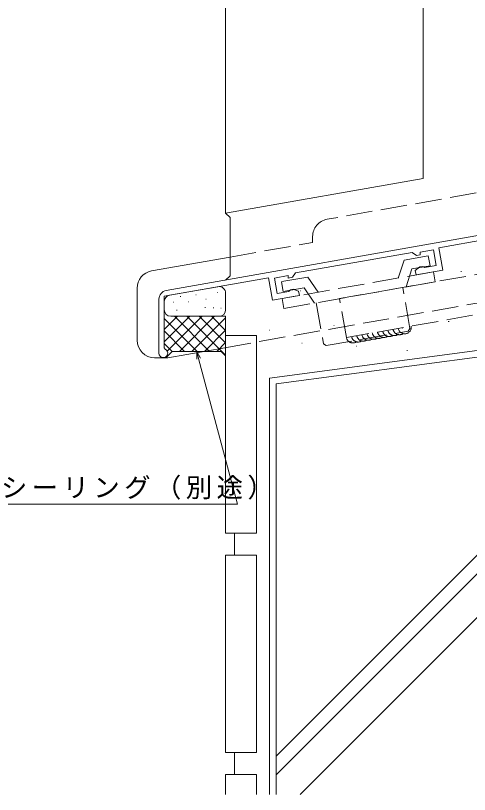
# Model space of a CAD drawing. Units: millimetres, scale not verified. Extents: x -841 to 746, y -594 to 534.
# Drawn here: x -630.7 to -527.3, y -316.8 to -139.4 of the extents above; entities that cross this region are included whole.
import ezdxf

# ---------------------------------------------------------------- set-up
doc = ezdxf.new("R2010")
doc.units = ezdxf.units.MM
doc.header["$LTSCALE"] = 2
doc.linetypes.add('DASHED3', pattern=[4, 3, -1])
for name, color, linetype, lineweight in [('0-3_YKK_11', 7, 'Continuous', 9), ('0-6_YKK_13', 4, 'Continuous', 9), ('0-7_YKK_D', 6, 'Continuous', 9), ('0-8_YSS_K', 3, 'Continuous', 9), ('0-9_YSS_KE', 3, 'Continuous', 9)]:
    doc.layers.add(name, color=color, linetype=linetype, lineweight=lineweight)
doc.styles.add('ＭＳ ゴシック', font='')
doc.styles.get('ＭＳ ゴシック').set_extended_font_data('MS Gothic')

msp = doc.modelspace()

# ---------------------------------------------------------------- linework, layer by layer
at = {"layer": '0-3_YKK_11'}
for p, q in [((-596.391, -202.028), (-511.248, -187.015)), ((-510.048, -188.022), (-534.244, -192.289)), ((-540.35, -193.365), (-566.94, -198.054)), ((-539.366, -194.055), (-540.35, -193.365)), ((-535.473, -192.81), (-538.491, -193.342)), ((-538.491, -193.342), (-538.491, -193.901)), ((-534.847, -196.355), (-535.473, -192.81)), ((-534.244, -192.289), (-533.341, -197.41)), ((-538.491, -193.901), (-539.366, -194.055)), ((-539.621, -197.501), (-538.625, -196.666)), ((-538.625, -196.666), (-537.961, -196.549)), ((-537.961, -196.549), (-537.735, -196.687)), ((-537.735, -196.687), (-537.509, -196.825)), ((-537.509, -196.825), (-534.847, -196.355)), ((-568.617, -198.654), (-571.714, -199.2)), ((-568.617, -199.213), (-568.617, -198.654)), ((-566.94, -198.054), (-567.63, -199.038)), ((-539.447, -198.486), (-539.621, -197.501)), ((-533.341, -197.41), (-539.447, -198.486)), ((-573.046, -199.13), (-596.844, -203.327)), ((-572.143, -204.251), (-573.046, -199.13)), ((-571.714, -199.2), (-571.088, -202.745)), ((-567.63, -199.038), (-568.617, -199.213)), ((-568.426, -202.276), (-568.261, -202.069)), ((-568.261, -202.069), (-568.096, -201.862)), ((-568.096, -201.862), (-567.432, -201.745)), ((-567.432, -201.745), (-566.211, -202.19)), ((-566.211, -202.19), (-566.037, -203.175)), ((-598.044, -216.32), (-598.044, -203.998)), ((-596.844, -203.327), (-596.844, -215.12)), ((-566.037, -203.175), (-572.143, -204.251)), ((-571.088, -202.745), (-568.426, -202.276)), ((-596.844, -215.12), (-596.659, -215.397))]:
    msp.add_line(p, q, dxfattribs=at)
for centre, radius, start, end in [((-596.044, -203.998), 2, 99.99998, 180.00002), ((-597.044, -216.32), 1, 180.00002, 67.38011)]:
    msp.add_arc(centre, radius, start, end, dxfattribs=at)
at = {"layer": '0-6_YKK_13', "linetype": 'DASHED3'}
for p, q in [((-510.028, -177.052), (-559.723, -185.815)), ((-563.028, -189.754), (-563.028, -191.103)), ((-581.846, -194.421), (-563.028, -191.103)), ((-543.498, -199.201), (-542.167, -195.107)), ((-536.66, -194.136), (-542.167, -195.107)), ((-536.66, -194.136), (-536.261, -196.401)), ((-536.261, -196.401), (-540.379, -197.127)), ((-535.508, -197.792), (-569.976, -203.869)), ((-541.71, -201.221), (-540.379, -197.127)), ((-535.109, -200.057), (-535.508, -197.792)), ((-564.144, -198.982), (-570.144, -200.04)), ((-570.144, -200.04), (-569.744, -202.305)), ((-569.577, -206.134), (-535.109, -200.057)), ((-561.739, -202.417), (-564.144, -198.982)), ((-583.048, -215.063), (-510.028, -202.188)), ((-564.988, -201.467), (-569.744, -202.305)), ((-562.583, -204.901), (-564.988, -201.467)), ((-540.845, -210.715), (-542.495, -201.359)), ((-569.976, -203.869), (-569.577, -206.134)), ((-562.191, -204.832), (-560.541, -214.188)), ((-540.845, -210.715), (-541.251, -211.294)), ((-559.962, -214.593), (-541.251, -211.294)), ((-559.962, -214.593), (-560.541, -214.188))]:
    msp.add_line(p, q, dxfattribs=at)
at = {"layer": '0-6_YKK_13'}
for p, q in [((-599.723, -197.573), (-581.846, -194.421)), ((-603.028, -201.512), (-603.028, -213.352)), ((-596.028, -217.352), (-583.048, -215.063)), ((-599.028, -217.352), (-596.028, -217.352)), ((-597.034, -217.352), (-596.034, -217.352))]:
    msp.add_line(p, q, dxfattribs=at)
at = {"layer": '0-6_YKK_13', "linetype": 'DASHED3'}
msp.add_arc((-559.028, -189.754), 4, 100, 180, dxfattribs=at)
at = {"layer": '0-6_YKK_13'}
for centre, start, end in [((-599.028, -201.512), 100, 180), ((-599.028, -213.352), 180, 270)]:
    msp.add_arc(centre, 4, start, end, dxfattribs=at)
at = {"layer": '0-7_YKK_D'}
for p, q in [((-589.442, -217.677), (-589.441, -215.917)), ((-589.441, -215.917), (-589.002, -217.56)), ((-589.441, -215.917), (-588.562, -217.442)), ((-589.002, -217.56), (-580.146, -250.684)), ((-580.146, -250.684), (-634.046, -250.684))]:
    msp.add_line(p, q, dxfattribs=at)
at = {"layer": '0-8_YSS_K'}
for p, q in [((-582.846, -184.444), (-582.846, 16.48)), ((-537.848, -176.509), (-537.848, -137.015)), ((-537.848, -176.509), (-582.846, -184.444)), ((-581.846, -185.444), (-582.846, -184.444)), ((-581.846, -185.444), (-581.846, -198.675)), ((-581.846, -198.675), (-582.846, -199.675)), ((-529.279, -197.72), (-529.079, -197.72)), ((-595.604, -203.108), (-584.607, -201.169)), ((-565.897, -202.08), (-565.797, -202.08)), ((-593.188, -203.395), (-593.088, -203.395)), ((-593.188, -203.395), (-593.088, -203.395)), ((-589.637, -203.036), (-589.537, -203.036)), ((-587.377, -204.004), (-587.277, -204.004)), ((-584.794, -202.499), (-584.694, -202.499)), ((-582.846, -202.646), (-582.846, -206.415)), ((-424.346, -203.732), (-571.346, -223.332)), ((-596.844, -206.415), (-596.844, -204.585)), ((-594.731, -204.685), (-594.631, -204.685)), ((-591.394, -204.614), (-591.294, -204.614)), ((-582.848, -204.649), (-582.873, -204.624)), ((-594.071, -206.524), (-593.871, -206.524)), ((-587.615, -205.919), (-587.415, -205.919)), ((-585.718, -205.959), (-585.518, -205.959)), ((-583.933, -206.083), (-583.833, -206.083)), ((-596.844, -213.744), (-591.014, -207.915)), ((-596.844, -210.916), (-593.843, -207.915)), ((-596.844, -208.436), (-589.363, -215.917)), ((-596.148, -215.876), (-588.186, -207.915)), ((-595.344, -207.915), (-582.846, -207.915)), ((-594.537, -207.915), (-586.534, -215.917)), ((-593.36, -215.917), (-585.358, -207.915)), ((-591.708, -207.915), (-582.846, -216.777)), ((-590.532, -215.917), (-582.846, -208.232)), ((-588.88, -207.915), (-582.846, -213.948)), ((-586.051, -207.915), (-582.846, -211.12)), ((-582.846, -207.915), (-582.846, -216.917)), ((-457.171, -208.108), (-565.894, -316.831)), ((-532.133, -209.135), (-531.933, -209.135)), ((-587.703, -215.917), (-582.846, -211.061)), ((-572.965, -211.069), (-572.865, -211.069)), ((-468.593, -209.631), (-571.346, -312.385)), ((-473.489, -210.284), (-571.346, -308.142)), ((-558.186, -209.999), (-558.086, -209.999)), ((-542.55, -210.641), (-542.45, -210.641)), ((-596.844, -211.265), (-592.191, -215.917)), ((-596.844, -214.093), (-595.02, -215.917)), ((-584.875, -215.917), (-582.846, -213.889)), ((-565.469, -214.066), (-565.369, -214.066)), ((-595.036, -215.917), (-596.341, -217.222)), ((-553.046, -214.708), (-552.946, -214.708)), ((-541.587, -215.735), (-541.387, -215.735)), ((-571.346, -223.332), (-571.346, -316.831))]:
    msp.add_line(p, q, dxfattribs=at)
at = {"layer": '0-8_YSS_K', "linetype": 'DASHED3'}
for p, q in [((-465.098, -187.701), (-556.889, -203.887)), ((-463.535, -196.565), (-555.326, -212.75)), ((-555.323, -212.749), (-556.886, -203.886))]:
    msp.add_line(p, q, dxfattribs=at)
at = {"layer": '0-8_YSS_K'}
msp.add_lwpolyline([(-595.036, -215.917), (-583.846, -215.917), (-582.846, -216.917)], dxfattribs=at)
for centre, start, end in [((-584.346, -202.646), 0, 100), ((-595.344, -204.585), 100, 180), ((-595.344, -206.415), 180, 270), ((-584.346, -206.415), 270, 0)]:
    msp.add_arc(centre, 1.5, start, end, dxfattribs=at)
at = {"layer": '0-8_YSS_K', "linetype": 'DASHED3'}
for centre, end in [((-544.395, -210.823), 303.57828), ((-543.213, -210.614), 303.57828), ((-542.031, -210.406), 10.00009), ((-553.849, -212.49), 303.57828), ((-552.667, -212.281), 303.57828), ((-551.485, -212.073), 303.57828), ((-550.303, -211.864), 303.57828), ((-549.122, -211.656), 303.57828), ((-547.94, -211.448), 303.57828), ((-546.758, -211.239), 303.57828), ((-545.576, -211.031), 303.57828)]:
    msp.add_arc(centre, 1.5, 190.00009, end, dxfattribs=at)
at = {"layer": '0-9_YSS_KE'}
for p, q in [((-572.846, -222.018), (-422.846, -202.019)), ((-582.846, -212.319), (-575.846, -212.319)), ((-582.846, -212.319), (-582.846, -257.319)), ((-575.846, -212.319), (-575.846, -257.319)), ((-572.846, -316.831), (-572.846, -222.018)), ((-575.846, -257.319), (-582.847, -257.319)), ((-580.846, -257.319), (-580.846, -262.319)), ((-575.846, -262.319), (-582.847, -262.319)), ((-582.846, -262.319), (-582.846, -307.319)), ((-575.846, -262.319), (-575.846, -307.319)), ((-575.847, -307.319), (-582.847, -307.319)), ((-580.846, -307.319), (-580.846, -312.319)), ((-575.846, -312.319), (-582.847, -312.319)), ((-582.846, -312.319), (-582.846, -316.831)), ((-575.846, -312.319), (-575.846, -316.831))]:
    msp.add_line(p, q, dxfattribs=at)

# ---------------------------------------------------------------- texts
at = {"layer": '0-7_YKK_D', "color": 7, "insert": (-634.046, -249.684), "char_height": 4.399, "attachment_point": 7, "style": 'ＭＳ ゴシック'}
msp.add_mtext('\\T1.17;シーリング（別途）', dxfattribs=at)

doc.saveas('drawing.dxf')
